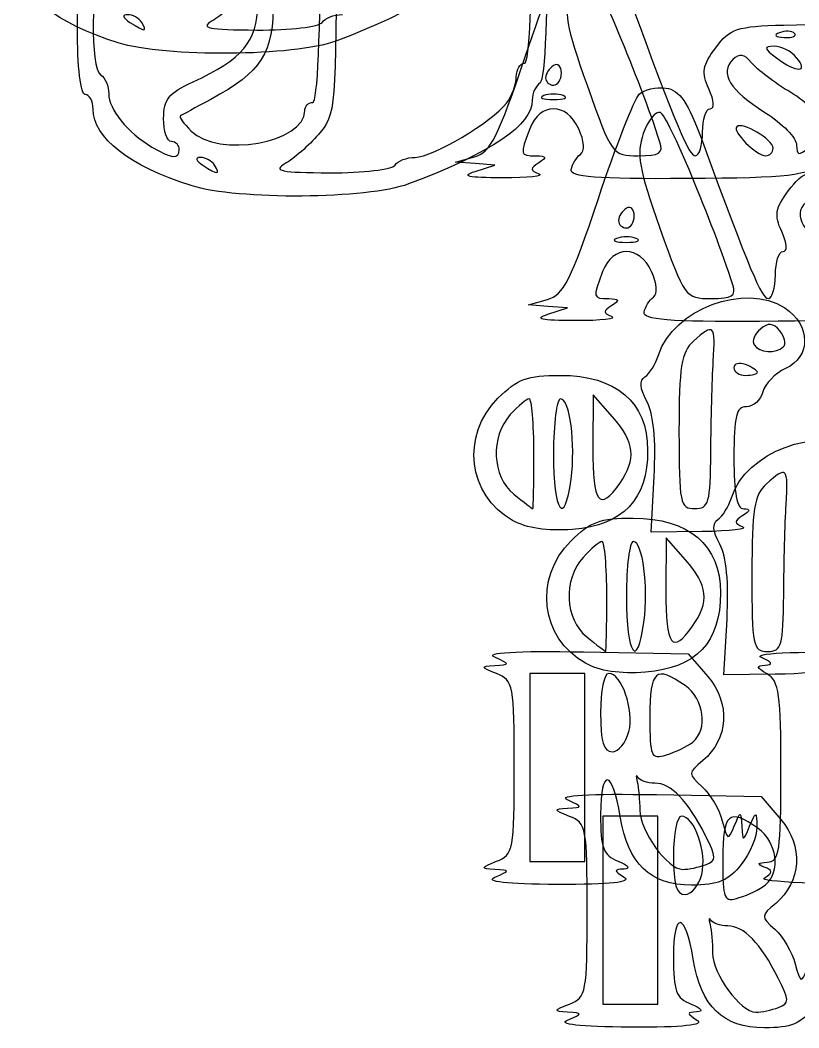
# Model space of a CAD drawing. Extents: x 0.12 to 3.39, y 0.54 to 2.4.
# Drawn here: x 0.126 to 0.4569, y 0.7047 to 1.133 of the extents above; entities that cross this region are included whole.
import ezdxf

# ---------------------------------------------------------------- set-up
doc = ezdxf.new("R2010")
doc.units = 0
doc.layers.get('0').update_dxf_attribs({"linetype": 'CONTINUOUS'})

msp = doc.modelspace()

# ---------------------------------------------------------------- linework, layer by layer
at = {"color": 7}
for p, q in [((0.177677, 1.132031), (0.177677, 1.132031)), ((0.254344, 1.132031), (0.254344, 1.132031)), ((0.450536, 1.130919), (0.472677, 1.131474)), ((0.455108, 1.127378), (0.455108, 1.127378)), ((0.167677, 1.123339), (0.167677, 1.123339)), ((0.456011, 1.117036), (0.45601, 1.117031)), ((0.35601, 1.110561), (0.35601, 1.110561)), ((0.356844, 1.100905), (0.356844, 1.100905)), ((0.397912, 1.081198), (0.397912, 1.081198)), ((0.193654, 1.078018), (0.193653, 1.078018)), ((0.44601, 1.078581), (0.44601, 1.078581)), ((0.208653, 1.071351), (0.208653, 1.071351)), ((0.28532, 1.071351), (0.28532, 1.071351)), ((0.31101, 1.072696), (0.319095, 1.074955)), ((0.319344, 1.072031), (0.31101, 1.072696)), ((0.327677, 1.071367), (0.319344, 1.072031)), ((0.319344, 1.068698), (0.327677, 1.071367)), ((0.319343, 1.068699), (0.319344, 1.068698)), ((0.198653, 1.062659), (0.198653, 1.062659)), ((0.386987, 1.049881), (0.386987, 1.049881)), ((0.38782, 1.040225), (0.38782, 1.040225)), ((0.428888, 1.020518), (0.428888, 1.020518)), ((0.341987, 1.012016), (0.350071, 1.014275)), ((0.35032, 1.011351), (0.341987, 1.012016)), ((0.358653, 1.010687), (0.35032, 1.011351)), ((0.35032, 1.008018), (0.358653, 1.010687)), ((0.35032, 1.008019), (0.35032, 1.008018)), ((0.450426, 0.994225), (0.450426, 0.994225)), ((0.439344, 0.983341), (0.439344, 0.983341)), ((0.369554, 0.973698), (0.369443, 0.951198)), ((0.377782, 0.964346), (0.369554, 0.973698)), ((0.344344, 0.948698), (0.344344, 0.948698)), ((0.419525, 0.949531), (0.419526, 0.949531)), ((0.39415, 0.915365), (0.395443, 0.939074)), ((0.395443, 0.939074), (0.395442, 0.939074)), ((0.360129, 0.937865), (0.360129, 0.937865)), ((0.380816, 0.936106), (0.380821, 0.936106)), ((0.335261, 0.920369), (0.335261, 0.920369)), ((0.415914, 0.915628), (0.39415, 0.915365)), ((0.400531, 0.913018), (0.400419, 0.890518)), ((0.408759, 0.903666), (0.400531, 0.913018)), ((0.37532, 0.888018), (0.37532, 0.888018)), ((0.450502, 0.888851), (0.450502, 0.888851)), ((0.425126, 0.854685), (0.426419, 0.878394)), ((0.426419, 0.878394), (0.426418, 0.878394)), ((0.391106, 0.877185), (0.391106, 0.877185)), ((0.411792, 0.875426), (0.411798, 0.875426)), ((0.365468, 0.864485), (0.409925, 0.863698)), ((0.409925, 0.863698), (0.418276, 0.853987)), ((0.366237, 0.859689), (0.366237, 0.859689)), ((0.354344, 0.855365), (0.342677, 0.855365)), ((0.342677, 0.855365), (0.342677, 0.815365)), ((0.36601, 0.855365), (0.354344, 0.855365)), ((0.36601, 0.815365), (0.36601, 0.855365)), ((0.44689, 0.854948), (0.425126, 0.854685)), ((0.384703, 0.830611), (0.384703, 0.830611)), ((0.411844, 0.826181), (0.411844, 0.826181)), ((0.342677, 0.815365), (0.342677, 0.775365)), ((0.36601, 0.775365), (0.36601, 0.815365)), ((0.36601, 0.815365), (0.36601, 0.815365)), ((0.396444, 0.803805), (0.440901, 0.803018)), ((0.440901, 0.803018), (0.449252, 0.793307)), ((0.38532, 0.794685), (0.373653, 0.794685)), ((0.373653, 0.794685), (0.373653, 0.754685)), ((0.396987, 0.794685), (0.38532, 0.794685)), ((0.396987, 0.754685), (0.396987, 0.794685)), ((0.342677, 0.775365), (0.354344, 0.775365)), ((0.354344, 0.775365), (0.36601, 0.775365)), ((0.417322, 0.774023), (0.417322, 0.774023)), ((0.327677, 0.768698), (0.327677, 0.768698)), ((0.415679, 0.769931), (0.415679, 0.769931)), ((0.442221, 0.768346), (0.442221, 0.768346)), ((0.44282, 0.765501), (0.44282, 0.765501)), ((0.373653, 0.754685), (0.373653, 0.714685)), ((0.396987, 0.714685), (0.396987, 0.754685)), ((0.396987, 0.754685), (0.396987, 0.754685)), ((0.373653, 0.714685), (0.38532, 0.714685)), ((0.38532, 0.714685), (0.396987, 0.714685)), ((0.448299, 0.713343), (0.448298, 0.713343)), ((0.358653, 0.708018), (0.358653, 0.708018))]:
    msp.add_line(p, q, dxfattribs=at)
for points in [[(0.34032, 1.114684), (0.342442, 1.114684), (0.343653, 1.141541), (0.343653, 1.188589)], [(0.35032, 1.182806), (0.35032, 1.136805), (0.349048, 1.107625), (0.346987, 1.106351)], [(0.25032, 1.098018), (0.252448, 1.098018), (0.253653, 1.126351), (0.253653, 1.176351)], [(0.260316, 1.175635), (0.260313, 1.094746), (0.260155, 1.092838), (0.252816, 1.084419)], [(0.15032, 1.129802), (0.15032, 1.151121), (0.151771, 1.16052), (0.15611, 1.167302)], [(0.340761, 1.117816), (0.348232, 1.140148), (0.356046, 1.160108), (0.358126, 1.162174)], [(0.161248, 1.158803), (0.156211, 1.149094), (0.155522, 1.112649), (0.16032, 1.109684)], [(0.312677, 1.159717), (0.312677, 1.149044), (0.295523, 1.13741), (0.26011, 1.124062)], [(0.167677, 1.123339), (0.141584, 1.131548), (0.12601, 1.143709), (0.12601, 1.155874)], [(0.397912, 1.081198), (0.389355, 1.107735), (0.370171, 1.153422), (0.367164, 1.154425)], [(0.22184, 1.145099), (0.217717, 1.140369), (0.211344, 1.13479), (0.207677, 1.1327)], [(0.359875, 1.145455), (0.356864, 1.13682), (0.357955, 1.130616), (0.366935, 1.105303)], [(0.199487, 1.106744), (0.220398, 1.116289), (0.226987, 1.124138), (0.226987, 1.139506)], [(0.233653, 1.141539), (0.233653, 1.118765), (0.228792, 1.111066), (0.206987, 1.099308)], [(0.385006, 1.142031), (0.405129, 1.087292), (0.410132, 1.075365), (0.412968, 1.075365)], [(0.171647, 1.135313), (0.169262, 1.13528), (0.169673, 1.133973), (0.172677, 1.132031)], [(0.177677, 1.132031), (0.176544, 1.133864), (0.17383, 1.135341), (0.171647, 1.135313)], [(0.254344, 1.132031), (0.255477, 1.133864), (0.259345, 1.135364), (0.26294, 1.135364)], [(0.172677, 1.132031), (0.179081, 1.127893), (0.180235, 1.127893), (0.177677, 1.132031)], [(0.207677, 1.1327), (0.202243, 1.129603), (0.20575, 1.128882), (0.226647, 1.128799)], [(0.226647, 1.128799), (0.240747, 1.128744), (0.253211, 1.130198), (0.254344, 1.132031)], [(0.421623, 1.121294), (0.427709, 1.129446), (0.430635, 1.130421), (0.450536, 1.130919)], [(0.153653, 1.101351), (0.151691, 1.101351), (0.15032, 1.113057), (0.15032, 1.129802)], [(0.448719, 1.127642), (0.44606, 1.126577), (0.446849, 1.125788), (0.450733, 1.125628)], [(0.455108, 1.127378), (0.454, 1.128486), (0.451125, 1.128604), (0.448719, 1.127642)], [(0.450733, 1.125628), (0.454246, 1.125483), (0.456215, 1.126271), (0.455108, 1.127378)], [(0.26011, 1.124062), (0.242791, 1.117535), (0.187498, 1.117102), (0.167677, 1.123339)], [(0.418693, 1.103794), (0.415469, 1.11087), (0.41594, 1.113681), (0.421623, 1.121294)], [(0.436831, 1.114864), (0.433727, 1.118684), (0.431684, 1.119039), (0.428889, 1.116243)], [(0.446436, 1.121925), (0.441878, 1.121836), (0.442045, 1.121036), (0.447481, 1.116925)], [(0.45601, 1.117031), (0.453728, 1.119781), (0.449419, 1.121983), (0.446436, 1.121925)], [(0.319095, 1.074955), (0.325978, 1.076879), (0.329197, 1.083247), (0.340761, 1.117816)], [(0.336881, 1.108851), (0.336936, 1.112059), (0.338487, 1.114684), (0.34032, 1.114684)], [(0.352677, 1.113698), (0.350844, 1.112564), (0.349344, 1.110226), (0.349344, 1.108501)], [(0.35601, 1.110561), (0.35601, 1.113419), (0.35451, 1.114831), (0.352677, 1.113698)], [(0.428889, 1.116243), (0.423168, 1.110522), (0.427608, 1.103211), (0.442518, 1.093799)], [(0.45351, 1.102271), (0.446635, 1.106368), (0.43913, 1.112035), (0.436831, 1.114864)], [(0.447481, 1.116925), (0.455903, 1.110555), (0.461329, 1.110623), (0.456011, 1.117036)], [(0.16032, 1.109684), (0.162154, 1.108551), (0.163654, 1.104942), (0.163654, 1.101664)], [(0.352677, 1.105364), (0.35451, 1.105364), (0.35601, 1.107703), (0.35601, 1.110561)], [(0.186987, 1.091195), (0.186987, 1.099333), (0.189152, 1.102027), (0.199487, 1.106744)], [(0.332714, 1.097731), (0.334947, 1.100639), (0.336822, 1.105643), (0.336881, 1.108851)], [(0.346987, 1.106351), (0.345153, 1.105218), (0.343653, 1.101926), (0.343653, 1.099037)], [(0.349344, 1.108501), (0.349344, 1.106776), (0.350844, 1.105364), (0.352677, 1.105364)], [(0.366935, 1.105303), (0.377433, 1.075714), (0.377686, 1.075365), (0.388675, 1.075365)], [(0.156987, 1.095194), (0.156987, 1.098581), (0.155487, 1.101351), (0.153653, 1.101351)], [(0.163654, 1.101664), (0.163654, 1.095137), (0.171684, 1.085255), (0.182034, 1.079047)], [(0.34851, 1.100905), (0.346219, 1.099981), (0.348094, 1.099224), (0.352677, 1.099224)], [(0.356844, 1.100905), (0.354552, 1.10183), (0.350802, 1.10183), (0.34851, 1.100905)], [(0.352677, 1.099224), (0.35726, 1.099224), (0.359135, 1.099981), (0.356844, 1.100905)], [(0.371738, 1.057136), (0.379208, 1.079468), (0.387022, 1.099428), (0.389102, 1.101494)], [(0.389102, 1.101494), (0.391182, 1.103559), (0.396289, 1.104747), (0.400451, 1.104133)], [(0.400451, 1.104133), (0.406384, 1.103259), (0.409736, 1.098342), (0.415982, 1.081351)], [(0.419272, 1.095365), (0.421247, 1.095365), (0.421018, 1.098692), (0.418693, 1.103794)], [(0.46601, 1.088834), (0.46601, 1.092206), (0.46055, 1.098076), (0.45351, 1.102271)], [(0.206987, 1.099308), (0.20057, 1.095849), (0.194766, 1.092714), (0.19409, 1.092343)], [(0.246987, 1.094446), (0.246987, 1.096411), (0.248487, 1.098018), (0.25032, 1.098018)], [(0.343653, 1.099037), (0.343653, 1.088364), (0.3265, 1.07673), (0.291086, 1.063382)], [(0.293916, 1.074684), (0.301287, 1.074684), (0.32653, 1.089679), (0.332714, 1.097731)], [(0.363392, 1.086793), (0.358225, 1.098133), (0.346902, 1.098145), (0.342594, 1.086815)], [(0.198653, 1.062659), (0.17256, 1.070868), (0.156987, 1.083029), (0.156987, 1.095194)], [(0.19409, 1.092343), (0.193413, 1.091972), (0.195465, 1.089063), (0.198649, 1.085879)], [(0.198649, 1.085879), (0.210166, 1.074362), (0.246987, 1.080888), (0.246987, 1.094446)], [(0.39814, 1.093745), (0.396089, 1.094428), (0.392809, 1.090392), (0.390851, 1.084775)], [(0.428888, 1.020518), (0.420332, 1.047055), (0.401148, 1.092742), (0.39814, 1.093745)], [(0.41601, 1.085365), (0.41601, 1.090865), (0.417478, 1.095365), (0.419272, 1.095365)], [(0.442518, 1.093799), (0.449939, 1.089114), (0.45601, 1.082866), (0.45601, 1.079915)], [(0.19032, 1.081351), (0.188487, 1.081351), (0.186987, 1.085781), (0.186987, 1.091195)], [(0.44601, 1.078581), (0.44601, 1.082271), (0.432887, 1.090019), (0.430566, 1.087698)], [(0.252816, 1.084419), (0.248693, 1.079689), (0.24232, 1.07411), (0.238653, 1.07202)], [(0.342594, 1.086815), (0.338326, 1.075589), (0.338374, 1.075374), (0.345177, 1.075314)], [(0.364154, 1.075959), (0.366082, 1.077346), (0.365787, 1.081536), (0.363392, 1.086793)], [(0.390851, 1.084775), (0.387841, 1.07614), (0.388931, 1.069936), (0.397912, 1.044623)], [(0.412968, 1.075365), (0.414641, 1.075365), (0.41601, 1.079865), (0.41601, 1.085365)], [(0.430566, 1.087698), (0.428558, 1.08569), (0.438896, 1.075365), (0.442915, 1.075365)], [(0.193653, 1.078018), (0.193653, 1.079851), (0.192153, 1.081351), (0.19032, 1.081351)], [(0.388675, 1.075365), (0.397758, 1.075365), (0.399449, 1.076433), (0.397912, 1.081198)], [(0.415982, 1.081351), (0.436106, 1.026612), (0.441108, 1.014685), (0.443945, 1.014685)], [(0.45601, 1.079915), (0.45601, 1.075523), (0.456918, 1.075302), (0.46101, 1.078698)], [(0.182034, 1.079047), (0.190352, 1.074058), (0.193654, 1.073765), (0.193654, 1.078018)], [(0.345177, 1.075314), (0.349742, 1.07527), (0.350022, 1.074638), (0.346466, 1.072384)], [(0.360171, 1.069513), (0.360633, 1.071815), (0.362425, 1.074716), (0.364154, 1.075959)], [(0.442915, 1.075365), (0.444617, 1.075365), (0.44601, 1.076812), (0.44601, 1.078581)], [(0.202623, 1.074633), (0.200238, 1.0746), (0.200649, 1.073293), (0.203653, 1.071351)], [(0.208653, 1.071351), (0.20752, 1.073184), (0.204807, 1.074661), (0.202623, 1.074633)], [(0.203653, 1.071351), (0.210057, 1.067213), (0.211211, 1.067213), (0.208653, 1.071351)], [(0.238653, 1.07202), (0.233219, 1.068923), (0.236726, 1.068202), (0.257623, 1.068119)], [(0.257623, 1.068119), (0.271723, 1.068064), (0.284187, 1.069518), (0.28532, 1.071351)], [(0.28532, 1.071351), (0.286453, 1.073184), (0.290321, 1.074684), (0.293916, 1.074684)], [(0.346466, 1.072384), (0.34263, 1.069954), (0.34263, 1.069224), (0.346466, 1.067699)], [(0.467626, 1.072587), (0.460168, 1.066721), (0.453715, 1.065954), (0.409286, 1.065659)], [(0.33101, 1.065961), (0.31621, 1.066016), (0.313176, 1.066724), (0.319343, 1.068699)], [(0.346466, 1.067699), (0.348965, 1.066705), (0.34201, 1.065923), (0.33101, 1.065961)], [(0.409286, 1.065659), (0.370842, 1.065404), (0.359525, 1.066293), (0.360171, 1.069513)], [(0.4526, 1.060614), (0.458685, 1.068766), (0.461612, 1.069741), (0.481512, 1.070239)], [(0.291086, 1.063382), (0.273768, 1.056855), (0.218475, 1.056422), (0.198653, 1.062659)], [(0.44967, 1.043114), (0.446446, 1.05019), (0.446916, 1.053001), (0.4526, 1.060614)], [(0.350071, 1.014275), (0.356954, 1.016199), (0.360173, 1.022567), (0.371738, 1.057136)], [(0.386987, 1.049881), (0.386987, 1.052739), (0.385487, 1.054151), (0.383653, 1.053018)], [(0.459865, 1.055563), (0.454144, 1.049842), (0.458584, 1.042531), (0.473494, 1.033119)], [(0.383653, 1.053018), (0.38182, 1.051884), (0.38032, 1.049546), (0.38032, 1.047821)], [(0.383653, 1.044684), (0.385487, 1.044684), (0.386987, 1.047023), (0.386987, 1.049881)], [(0.38032, 1.047821), (0.38032, 1.046096), (0.38182, 1.044684), (0.383653, 1.044684)], [(0.38782, 1.040225), (0.385528, 1.04115), (0.381778, 1.04115), (0.379487, 1.040225)], [(0.397912, 1.044623), (0.408409, 1.015034), (0.408662, 1.014685), (0.419651, 1.014685)], [(0.450248, 1.034685), (0.452223, 1.034685), (0.451994, 1.038012), (0.44967, 1.043114)], [(0.394368, 1.026113), (0.389201, 1.037453), (0.377878, 1.037465), (0.37357, 1.026135)], [(0.379487, 1.040225), (0.377195, 1.039301), (0.37907, 1.038544), (0.383653, 1.038544)], [(0.383653, 1.038544), (0.388237, 1.038544), (0.390112, 1.039301), (0.38782, 1.040225)], [(0.486228, 0.927696), (0.444598, 0.969326), (0.491315, 1.033836), (0.546339, 1.0107)], [(0.446987, 1.024685), (0.446987, 1.030185), (0.448454, 1.034685), (0.450248, 1.034685)], [(0.37357, 1.026135), (0.369302, 1.014909), (0.369351, 1.014694), (0.376153, 1.014634)], [(0.39513, 1.015279), (0.397058, 1.016666), (0.396763, 1.020856), (0.394368, 1.026113)], [(0.443945, 1.014685), (0.445618, 1.014685), (0.446987, 1.019185), (0.446987, 1.024685)], [(0.397285, 0.990671), (0.403352, 1.010138), (0.434222, 1.021671), (0.45094, 1.010717)], [(0.419651, 1.014685), (0.428734, 1.014685), (0.430425, 1.015753), (0.428888, 1.020518)], [(0.391147, 1.008833), (0.391609, 1.011135), (0.393401, 1.014036), (0.39513, 1.015279)], [(0.377442, 1.011704), (0.373606, 1.009274), (0.373606, 1.008544), (0.377442, 1.007019)], [(0.376153, 1.014634), (0.380718, 1.01459), (0.380998, 1.013958), (0.377442, 1.011704)], [(0.498602, 1.011907), (0.491145, 1.006041), (0.484691, 1.005274), (0.440262, 1.004979)], [(0.361986, 1.005281), (0.347186, 1.005336), (0.344153, 1.006044), (0.35032, 1.008019)], [(0.377442, 1.007019), (0.379941, 1.006025), (0.372986, 1.005243), (0.361986, 1.005281)], [(0.440262, 1.004979), (0.401819, 1.004724), (0.390501, 1.005613), (0.391147, 1.008833)], [(0.45094, 1.010717), (0.462078, 1.00342), (0.462263, 0.989885), (0.451293, 0.984887)], [(0.420577, 0.987865), (0.421547, 1.003668), (0.420825, 1.004405), (0.412106, 0.996515)], [(0.448873, 1.000933), (0.446058, 1.004324), (0.444001, 1.004513), (0.440605, 1.001695)], [(0.440605, 1.001695), (0.438118, 0.999631), (0.436906, 0.996613), (0.43791, 0.994987)], [(0.450426, 0.994225), (0.451632, 0.995431), (0.450934, 0.99845), (0.448873, 1.000933)], [(0.412106, 0.996515), (0.406987, 0.991882), (0.40601, 0.98574), (0.40601, 0.958181)], [(0.43791, 0.994987), (0.440053, 0.99152), (0.447281, 0.99108), (0.450426, 0.994225)], [(0.391549, 0.981415), (0.393508, 0.982671), (0.39609, 0.986836), (0.397285, 0.990671)], [(0.419526, 0.949531), (0.419626, 0.962823), (0.420099, 0.980073), (0.420577, 0.987865)], [(0.434344, 0.98657), (0.431594, 0.987626), (0.429344, 0.987036), (0.429344, 0.98526)], [(0.429344, 0.98526), (0.429344, 0.983484), (0.431594, 0.982031), (0.434344, 0.982031)], [(0.439344, 0.983341), (0.439344, 0.984063), (0.437094, 0.985515), (0.434344, 0.98657)], [(0.329087, 0.972288), (0.337258, 0.980459), (0.341521, 0.982031), (0.355498, 0.982031)], [(0.355498, 0.982031), (0.379268, 0.982031), (0.392677, 0.97057), (0.392677, 0.950254)], [(0.39236, 0.970958), (0.389327, 0.976624), (0.389079, 0.979832), (0.391549, 0.981415)], [(0.434344, 0.982031), (0.437094, 0.982031), (0.439344, 0.982621), (0.439344, 0.983341)], [(0.451293, 0.984887), (0.446865, 0.982869), (0.442506, 0.978402), (0.441605, 0.974958)], [(0.335261, 0.920369), (0.316207, 0.931111), (0.3132, 0.956401), (0.329087, 0.972288)], [(0.441605, 0.974958), (0.440705, 0.971515), (0.437578, 0.968698), (0.434656, 0.968698)], [(0.34236, 0.972031), (0.341269, 0.972031), (0.337644, 0.969012), (0.334305, 0.965322)], [(0.344344, 0.948698), (0.344344, 0.961531), (0.343451, 0.972031), (0.34236, 0.972031)], [(0.355632, 0.972031), (0.354007, 0.972031), (0.352677, 0.961531), (0.352677, 0.948698)], [(0.360129, 0.937865), (0.362157, 0.953097), (0.359664, 0.972031), (0.355632, 0.972031)], [(0.395442, 0.939074), (0.396286, 0.954567), (0.395218, 0.965617), (0.39236, 0.970958)], [(0.434656, 0.968698), (0.430341, 0.968698), (0.429344, 0.964634), (0.429344, 0.947031)], [(0.334305, 0.965322), (0.325703, 0.955817), (0.326455, 0.939099), (0.335824, 0.931512)], [(0.380821, 0.936106), (0.388073, 0.94646), (0.387314, 0.953511), (0.377782, 0.964346)], [(0.428261, 0.929991), (0.434329, 0.949458), (0.465198, 0.960991), (0.481916, 0.950037)], [(0.40601, 0.958181), (0.40601, 0.927587), (0.406461, 0.925365), (0.412677, 0.925365)], [(0.369443, 0.951198), (0.369332, 0.927586), (0.372191, 0.923793), (0.380816, 0.936106)], [(0.34388, 0.925365), (0.344135, 0.925365), (0.344344, 0.935865), (0.344344, 0.948698)], [(0.352677, 0.948698), (0.352677, 0.923848), (0.357358, 0.917043), (0.360129, 0.937865)], [(0.392677, 0.950254), (0.392677, 0.929168), (0.382348, 0.918241), (0.360814, 0.916546)], [(0.412677, 0.925365), (0.418714, 0.925365), (0.419361, 0.927648), (0.419525, 0.949531)], [(0.429344, 0.947031), (0.429344, 0.931948), (0.43061, 0.925349), (0.433511, 0.925314)], [(0.451553, 0.927185), (0.452523, 0.942988), (0.451801, 0.943725), (0.443082, 0.935835)], [(0.443082, 0.935835), (0.437963, 0.931202), (0.436986, 0.92506), (0.436986, 0.897501)], [(0.335824, 0.931512), (0.339999, 0.928131), (0.343624, 0.925365), (0.34388, 0.925365)], [(0.422525, 0.920735), (0.424485, 0.921991), (0.427066, 0.926156), (0.428261, 0.929991)], [(0.433511, 0.925314), (0.436562, 0.92528), (0.436461, 0.924492), (0.433134, 0.922384)], [(0.450502, 0.888851), (0.450602, 0.902143), (0.451075, 0.919393), (0.451553, 0.927185)], [(0.360064, 0.911608), (0.368235, 0.919779), (0.372497, 0.921351), (0.386474, 0.921351)], [(0.386474, 0.921351), (0.410244, 0.921351), (0.423653, 0.90989), (0.423653, 0.889574)], [(0.433134, 0.922384), (0.429298, 0.919953), (0.429298, 0.919224), (0.433134, 0.917698)], [(0.360814, 0.916546), (0.350041, 0.915698), (0.341202, 0.91702), (0.335261, 0.920369)], [(0.433134, 0.917698), (0.435633, 0.916705), (0.427884, 0.915773), (0.415914, 0.915628)], [(0.423336, 0.910278), (0.420304, 0.915944), (0.420055, 0.919152), (0.422525, 0.920735)], [(0.366237, 0.859689), (0.347184, 0.870431), (0.344177, 0.895721), (0.360064, 0.911608)], [(0.373337, 0.911351), (0.372245, 0.911351), (0.368621, 0.908332), (0.365281, 0.904642)], [(0.37532, 0.888018), (0.37532, 0.900851), (0.374428, 0.911351), (0.373337, 0.911351)], [(0.386608, 0.911351), (0.384983, 0.911351), (0.383653, 0.900851), (0.383653, 0.888018)], [(0.391106, 0.877185), (0.393133, 0.892417), (0.39064, 0.911351), (0.386608, 0.911351)], [(0.426418, 0.878394), (0.427262, 0.893887), (0.426194, 0.904937), (0.423336, 0.910278)], [(0.365281, 0.904642), (0.35668, 0.895137), (0.357431, 0.878419), (0.3668, 0.870832)], [(0.411798, 0.875426), (0.419049, 0.88578), (0.418291, 0.892831), (0.408759, 0.903666)], [(0.436986, 0.897501), (0.436986, 0.866907), (0.437437, 0.864685), (0.443653, 0.864685)], [(0.374856, 0.864685), (0.375111, 0.864685), (0.37532, 0.875185), (0.37532, 0.888018)], [(0.383653, 0.888018), (0.383653, 0.863168), (0.388335, 0.856363), (0.391106, 0.877185)], [(0.423653, 0.889574), (0.423653, 0.868488), (0.413325, 0.857561), (0.39179, 0.855866)], [(0.400419, 0.890518), (0.400308, 0.866906), (0.403167, 0.863113), (0.411792, 0.875426)], [(0.443653, 0.864685), (0.44969, 0.864685), (0.450337, 0.866968), (0.450502, 0.888851)], [(0.3668, 0.870832), (0.370976, 0.867451), (0.374601, 0.864685), (0.374856, 0.864685)], [(0.327677, 0.86222), (0.323336, 0.864208), (0.33652, 0.864998), (0.365468, 0.864485)], [(0.327677, 0.858721), (0.334344, 0.859167), (0.334344, 0.859167), (0.327677, 0.86222)], [(0.44101, 0.86208), (0.436911, 0.863871), (0.454242, 0.864743), (0.48601, 0.864345)], [(0.442677, 0.858831), (0.446093, 0.85906), (0.445565, 0.860089), (0.44101, 0.86208)], [(0.32851, 0.855261), (0.321563, 0.858053), (0.321502, 0.858308), (0.327677, 0.858721)], [(0.39179, 0.855866), (0.381017, 0.855018), (0.372178, 0.85634), (0.366237, 0.859689)], [(0.408602, 0.850176), (0.396134, 0.858909), (0.393629, 0.856698), (0.393629, 0.836958)], [(0.44351, 0.855098), (0.438857, 0.857808), (0.438688, 0.858563), (0.442677, 0.858831)], [(0.46411, 0.857018), (0.46661, 0.856025), (0.458861, 0.855093), (0.44689, 0.854948)], [(0.33601, 0.815365), (0.33601, 0.850497), (0.335655, 0.852389), (0.32851, 0.855261)], [(0.376082, 0.855365), (0.374209, 0.855365), (0.372677, 0.847865), (0.372677, 0.838698)], [(0.384703, 0.830611), (0.387026, 0.839866), (0.381628, 0.855365), (0.376082, 0.855365)], [(0.418276, 0.853987), (0.427976, 0.842707), (0.427052, 0.827354), (0.416127, 0.818266)], [(0.449344, 0.813532), (0.449344, 0.846366), (0.448528, 0.852175), (0.44351, 0.855098)], [(0.411844, 0.826181), (0.418454, 0.83147), (0.416692, 0.844509), (0.408602, 0.850176)], [(0.372677, 0.838698), (0.372677, 0.826201), (0.373912, 0.822031), (0.377614, 0.822031)], [(0.393629, 0.836958), (0.393629, 0.819782), (0.394099, 0.818695), (0.400653, 0.820699)], [(0.377614, 0.822031), (0.380329, 0.822031), (0.383519, 0.825892), (0.384703, 0.830611)], [(0.400653, 0.820699), (0.404516, 0.821881), (0.409552, 0.824347), (0.411844, 0.826181)], [(0.416127, 0.818266), (0.409752, 0.812963), (0.409745, 0.812701), (0.415837, 0.807187)], [(0.32851, 0.775469), (0.335655, 0.77834), (0.33601, 0.780233), (0.33601, 0.815365)], [(0.381072, 0.794514), (0.377757, 0.814834), (0.372677, 0.815403), (0.372677, 0.795454)], [(0.388502, 0.811198), (0.387733, 0.812573), (0.387607, 0.8117), (0.388224, 0.809259)], [(0.395772, 0.808698), (0.392542, 0.808698), (0.389271, 0.809823), (0.388502, 0.811198)], [(0.44351, 0.775102), (0.448711, 0.775336), (0.449344, 0.779505), (0.449344, 0.813532)], [(0.388224, 0.809259), (0.38884, 0.806817), (0.389344, 0.801395), (0.389344, 0.797208)], [(0.417193, 0.786523), (0.409686, 0.801353), (0.402591, 0.808698), (0.395772, 0.808698)], [(0.415837, 0.807187), (0.419269, 0.804082), (0.423134, 0.797526), (0.424426, 0.792619)], [(0.358653, 0.80154), (0.354312, 0.803528), (0.367496, 0.804318), (0.396444, 0.803805)], [(0.358653, 0.798041), (0.36532, 0.798487), (0.36532, 0.798487), (0.358653, 0.80154)], [(0.359487, 0.794581), (0.35254, 0.797373), (0.352478, 0.797628), (0.358653, 0.798041)], [(0.389344, 0.797208), (0.389344, 0.788293), (0.401166, 0.772031), (0.407647, 0.772031)], [(0.439578, 0.789496), (0.42711, 0.798229), (0.424606, 0.796018), (0.424606, 0.776278)], [(0.429491, 0.790364), (0.432208, 0.797031), (0.432208, 0.797031), (0.432677, 0.790364)], [(0.43601, 0.790364), (0.438811, 0.796882), (0.43888, 0.796873), (0.439109, 0.789981)], [(0.366987, 0.754685), (0.366987, 0.789817), (0.366631, 0.791709), (0.359487, 0.794581)], [(0.372677, 0.795454), (0.372677, 0.78097), (0.373776, 0.778041), (0.380177, 0.775469)], [(0.411349, 0.765365), (0.393749, 0.765365), (0.384352, 0.774412), (0.381072, 0.794514)], [(0.407058, 0.794685), (0.405185, 0.794685), (0.403653, 0.787185), (0.403653, 0.778018)], [(0.415679, 0.769931), (0.418002, 0.779186), (0.412605, 0.794685), (0.407058, 0.794685)], [(0.424426, 0.792619), (0.426599, 0.784361), (0.426976, 0.784194), (0.429491, 0.790364)], [(0.449252, 0.793307), (0.458952, 0.782027), (0.458028, 0.766674), (0.447103, 0.757586)], [(0.439109, 0.789981), (0.439238, 0.786103), (0.436235, 0.778978), (0.432435, 0.774148)], [(0.432677, 0.790364), (0.433146, 0.783698), (0.433146, 0.783698), (0.43601, 0.790364)], [(0.44282, 0.765501), (0.44943, 0.77079), (0.447669, 0.783829), (0.439578, 0.789496)], [(0.417322, 0.774023), (0.422006, 0.77582), (0.421993, 0.77704), (0.417193, 0.786523)], [(0.327677, 0.772008), (0.321502, 0.772421), (0.321563, 0.772676), (0.32851, 0.775469)], [(0.380177, 0.775469), (0.384527, 0.77372), (0.385577, 0.772344), (0.382677, 0.772192)], [(0.403653, 0.778018), (0.403653, 0.765521), (0.404888, 0.761351), (0.40859, 0.761351)], [(0.424606, 0.776278), (0.424606, 0.759102), (0.425076, 0.758015), (0.431629, 0.760019)], [(0.327677, 0.768698), (0.334344, 0.771563), (0.334344, 0.771563), (0.327677, 0.772008)], [(0.382677, 0.772192), (0.378232, 0.771958), (0.378232, 0.77157), (0.382677, 0.768698)], [(0.407647, 0.772031), (0.410114, 0.772031), (0.414468, 0.772928), (0.417322, 0.774023)], [(0.432435, 0.774148), (0.426906, 0.767119), (0.422695, 0.765365), (0.411349, 0.765365)], [(0.442221, 0.773031), (0.439053, 0.774291), (0.439443, 0.774918), (0.44351, 0.775102)], [(0.442221, 0.768346), (0.446057, 0.770776), (0.446057, 0.771506), (0.442221, 0.773031)], [(0.354343, 0.76565), (0.332658, 0.765769), (0.32334, 0.766834), (0.327677, 0.768698)], [(0.382677, 0.768698), (0.386078, 0.7665), (0.377021, 0.765525), (0.354343, 0.76565)], [(0.40859, 0.761351), (0.411305, 0.761351), (0.414495, 0.765212), (0.415679, 0.769931)], [(0.50601, 0.765679), (0.466451, 0.765557), (0.43959, 0.766679), (0.442221, 0.768346)], [(0.431629, 0.760019), (0.435493, 0.761201), (0.440528, 0.763667), (0.44282, 0.765501)], [(0.359487, 0.714789), (0.366631, 0.71766), (0.366987, 0.719553), (0.366987, 0.754685)], [(0.412048, 0.733834), (0.408733, 0.754154), (0.403653, 0.754723), (0.403653, 0.734774)], [(0.447103, 0.757586), (0.440728, 0.752283), (0.440721, 0.752021), (0.446813, 0.746507)], [(0.419478, 0.750518), (0.418709, 0.751893), (0.418583, 0.75102), (0.4192, 0.748579)], [(0.426748, 0.748018), (0.423518, 0.748018), (0.420247, 0.749143), (0.419478, 0.750518)], [(0.4192, 0.748579), (0.419817, 0.746137), (0.42032, 0.740715), (0.42032, 0.736528)], [(0.448169, 0.725843), (0.440662, 0.740673), (0.433567, 0.748018), (0.426748, 0.748018)], [(0.446813, 0.746507), (0.450245, 0.743402), (0.45411, 0.736846), (0.455402, 0.731939)], [(0.403653, 0.734774), (0.403653, 0.72029), (0.404752, 0.717361), (0.411153, 0.714789)], [(0.442325, 0.704685), (0.424725, 0.704685), (0.415328, 0.713732), (0.412048, 0.733834)], [(0.42032, 0.736528), (0.42032, 0.727613), (0.432142, 0.711351), (0.438623, 0.711351)], [(0.455402, 0.731939), (0.457576, 0.723681), (0.457952, 0.723514), (0.460467, 0.729684)], [(0.448298, 0.713343), (0.452982, 0.71514), (0.452969, 0.71636), (0.448169, 0.725843)], [(0.358653, 0.711328), (0.352478, 0.711741), (0.35254, 0.711996), (0.359487, 0.714789)], [(0.358653, 0.708018), (0.36532, 0.710883), (0.36532, 0.710883), (0.358653, 0.711328)], [(0.413653, 0.711512), (0.409208, 0.711278), (0.409208, 0.71089), (0.413653, 0.708018)], [(0.411153, 0.714789), (0.415503, 0.71304), (0.416553, 0.711664), (0.413653, 0.711512)], [(0.438623, 0.711351), (0.44109, 0.711351), (0.445444, 0.712248), (0.448299, 0.713343)], [(0.463411, 0.713468), (0.457882, 0.706439), (0.453671, 0.704685), (0.442325, 0.704685)], [(0.38532, 0.70497), (0.363634, 0.705089), (0.354316, 0.706154), (0.358653, 0.708018)], [(0.413653, 0.708018), (0.417055, 0.70582), (0.407997, 0.704845), (0.38532, 0.70497)]]:
    msp.add_open_spline(points, degree=3, dxfattribs=at)

doc.saveas('drawing.dxf')
